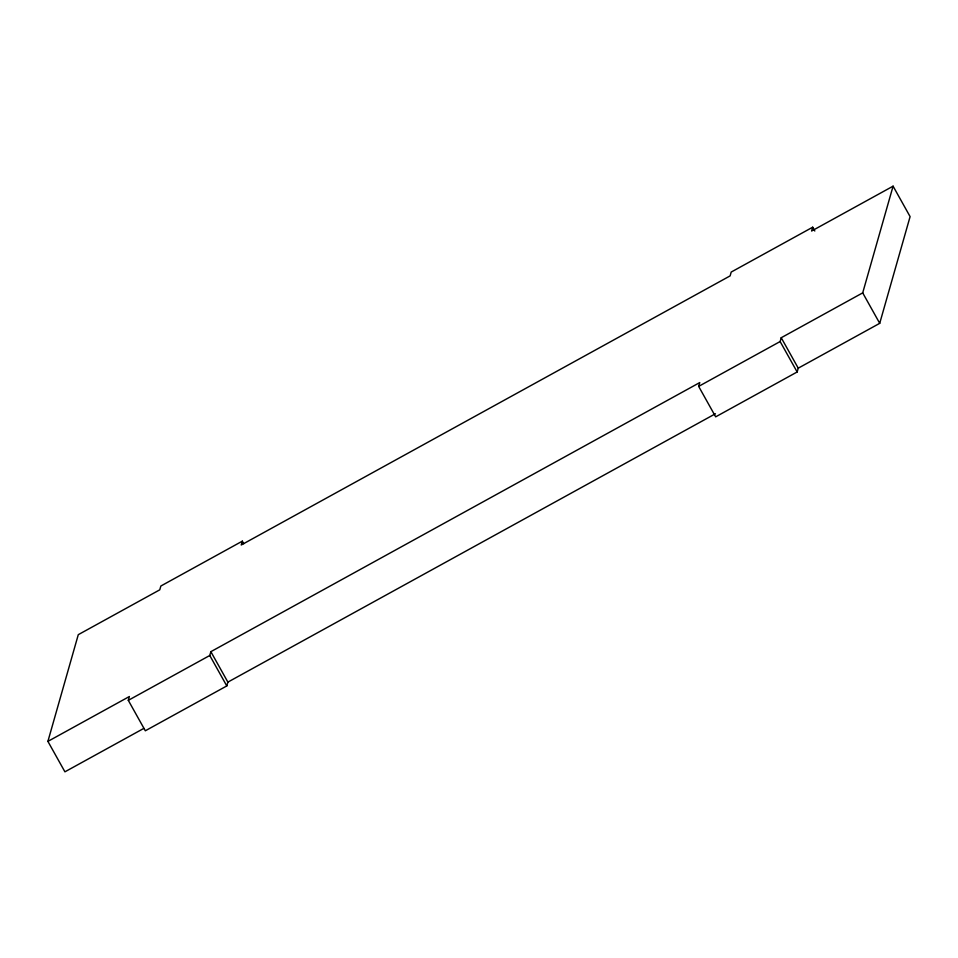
<?xml version="1.0" encoding="UTF-8"?>
<svg xmlns="http://www.w3.org/2000/svg" width="958" height="958" viewBox="0 0 958 958"><rect width="100%" height="100%" fill="white"/><g stroke="black" fill="none" stroke-linecap="round" stroke-linejoin="round"><path stroke-width="1.44" d="M143.808 728.403L64.916 771.825L47.9 741.384L78.281 634.675L159.758 589.829L160.848 586.021L242.326 541.162L243.739 543.701M242.326 541.162L241.236 544.982L730.128 275.88L731.205 272.06L812.683 227.214L811.606 231.022L893.084 186.175L862.703 292.873L781.225 337.731L798.242 368.171L797.152 371.979L715.674 416.838L698.657 386.385L699.747 382.577L210.856 651.68L227.872 682.12L226.795 685.94L145.317 730.786L128.3 700.334L129.378 696.526L47.9 741.384M226.795 685.94L209.778 655.488L210.856 651.68M797.152 371.979L780.135 341.539L781.225 337.731M798.242 368.171L879.719 323.325L910.1 216.616L893.084 186.175M128.3 700.334L209.778 655.488M698.657 386.385L780.135 341.539M227.872 682.12L715.446 413.748M862.703 292.873L879.719 323.325M812.683 227.214L814.815 231.022"/></g></svg>
